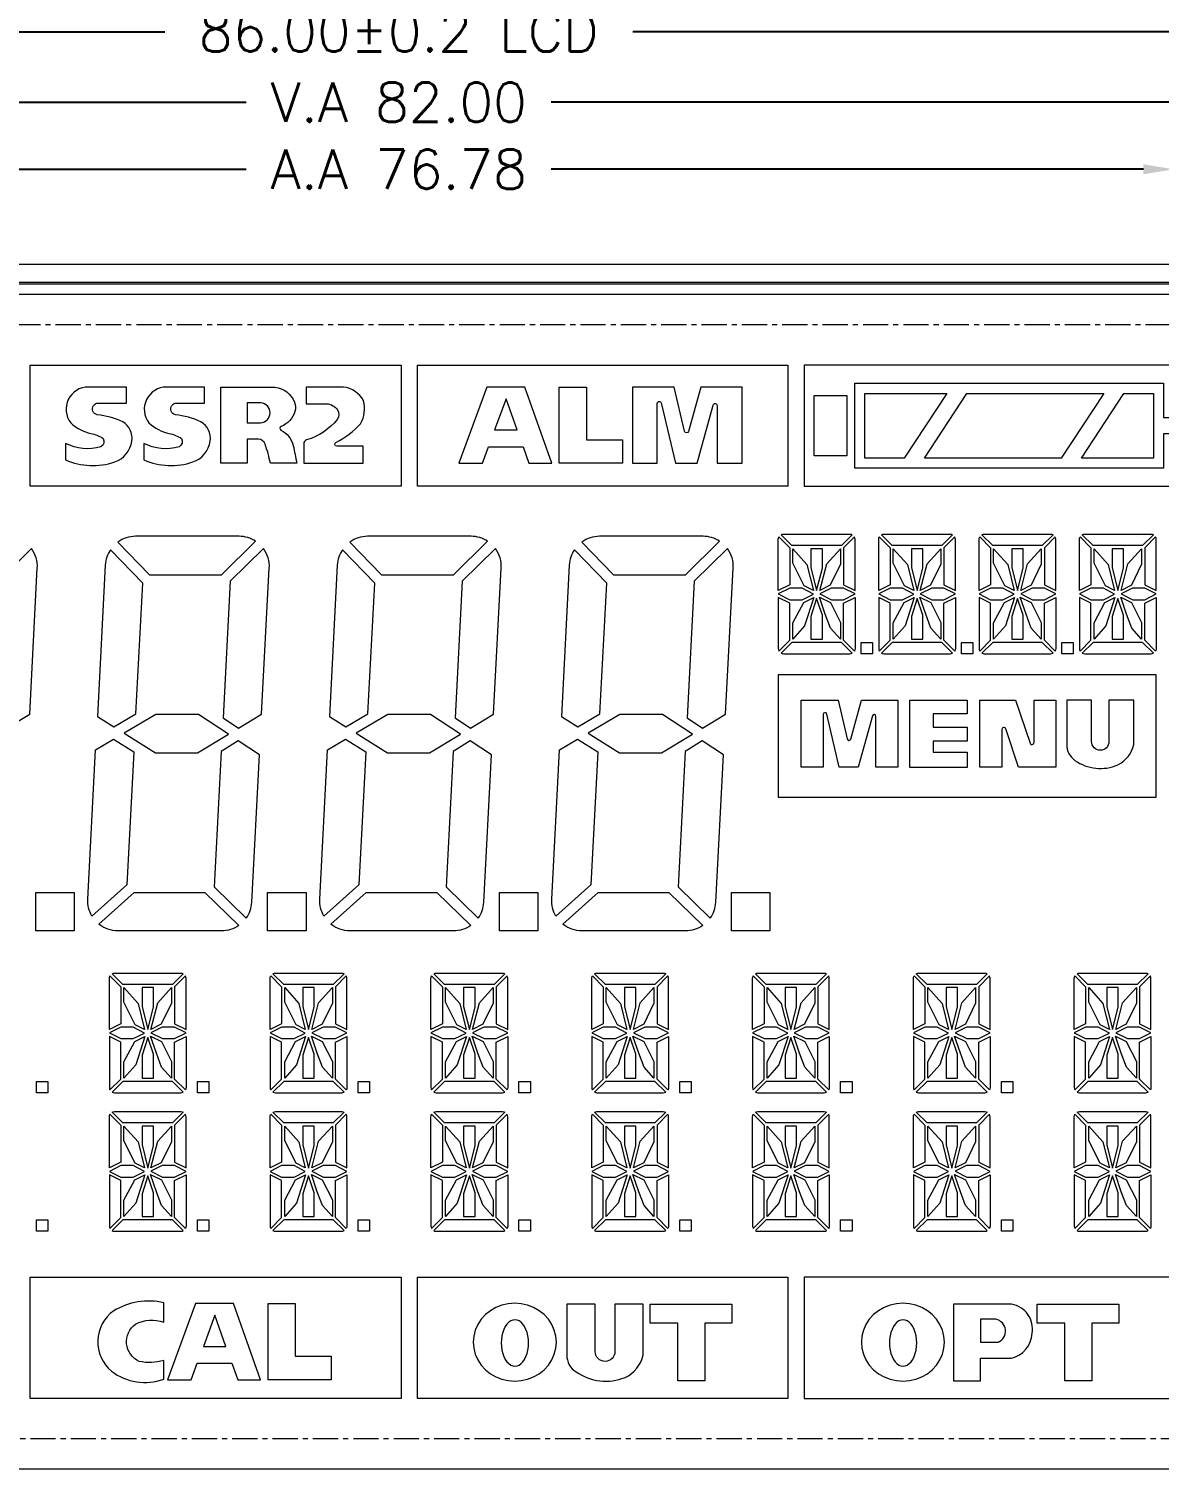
# Model space of a CAD drawing. Extents: x 105 to 1195, y -174 to 82.
# Drawn here: x 169.5 to 225.5, y -26.1 to 45.2 of the extents above; entities that cross this region are included whole.
import ezdxf

# ---------------------------------------------------------------- set-up
doc = ezdxf.new("R2010")
doc.units = 0
doc.header["$MEASUREMENT"] = 0
doc.linetypes.add('AUSGEZOGEN', pattern=[0])
doc.linetypes.add('CENTER', pattern=[2, 1.25, -0.25, 0.25, -0.25])
doc.layers.get('0').update_dxf_attribs({"linetype": 'AUSGEZOGEN'})
doc.layers.add('BL', color=3, linetype='Continuous')
doc.layers.add('DIM', color=4, linetype='Continuous')
doc.styles.add('ROMANS', font='romans')
doc.dimstyles.new('FT', dxfattribs={"dimscale": 1.5, "dimtxt": 1.3, "dimasz": 1, "dimexe": 0.6, "dimexo": 0.6, "dimgap": 0.3, "dimtad": 0, "dimzin": 1, "dimdsep": 46, "dimtxsty": 'ROMANS', "dimcen": 0, "dimadec": 0, "dimazin": 0, "dimtfac": 1, "dimtmove": 0, "dimatfit": 3, "dimfxl": 0, "dimarcsym": 0})

# ---------------------------------------------------------------- blocks, each defined once
blk = doc.blocks.new('*D1')
at = {"layer": 'Defpoints', "color": 0, "transparency": 16777216}
for p in [(231.927, 52.519), (143.727, 33.566), (231.927, 33.566)]:
    blk.add_point(p, dxfattribs=at)
at = {"layer": 'DIM', "color": 0, "lineweight": -2, "transparency": 16777216}
for p, q in [((143.727, 34.466), (143.727, 53.419)), ((231.927, 34.466), (231.927, 53.419)), ((145.227, 52.519), (176.187, 52.519)), ((230.427, 52.519), (199.466, 52.519))]:
    blk.add_line(p, q, dxfattribs=at)
at = {"layer": 'DIM', "color": 0, "transparency": 16777216}
for points in [[(145.227, 52.769), (145.227, 52.269), (143.727, 52.519)], [(230.427, 52.769), (230.427, 52.269), (231.927, 52.519)]]:
    blk.add_solid(points, dxfattribs=at)
at = {"layer": 'DIM', "color": 0, "lineweight": 5, "transparency": 16777216, "insert": (187.827, 52.519), "char_height": 1.95, "attachment_point": 5, "style": 'ROMANS'}
blk.add_mtext('88.20%%P0.30 BL', dxfattribs=at)
blk = doc.blocks.new('*D2')
at = {"layer": 'Defpoints', "color": 0, "transparency": 16777216}
for p in [(230.927, 48.795), (144.727, 31.538), (230.927, 31.538)]:
    blk.add_point(p, dxfattribs=at)
at = {"layer": 'DIM', "color": 0, "lineweight": -2, "transparency": 16777216}
for p, q in [((144.727, 32.438), (144.727, 49.695)), ((230.927, 32.438), (230.927, 49.695)), ((146.227, 48.795), (179.019, 48.795)), ((229.427, 48.795), (196.634, 48.795))]:
    blk.add_line(p, q, dxfattribs=at)
at = {"layer": 'DIM', "color": 0, "transparency": 16777216}
for points in [[(146.227, 49.045), (146.227, 48.545), (144.727, 48.795)], [(229.427, 49.045), (229.427, 48.545), (230.927, 48.795)]]:
    blk.add_solid(points, dxfattribs=at)
at = {"layer": 'DIM', "color": 0, "lineweight": 5, "transparency": 16777216, "insert": (187.827, 48.795), "char_height": 1.95, "attachment_point": 5, "style": 'ROMANS'}
blk.add_mtext('86.20%%P0.10', dxfattribs=at)
blk = doc.blocks.new('*D3')
at = {"layer": 'Defpoints', "color": 0, "transparency": 16777216}
for p in [(230.827, 45.064), (144.827, 32.566), (230.827, 32.566)]:
    blk.add_point(p, dxfattribs=at)
at = {"layer": 'DIM', "color": 0, "lineweight": -2, "transparency": 16777216}
for p, q in [((144.827, 33.466), (144.827, 45.964)), ((230.827, 33.466), (230.827, 45.964)), ((146.327, 45.064), (176.234, 45.064)), ((229.327, 45.064), (199.419, 45.064))]:
    blk.add_line(p, q, dxfattribs=at)
at = {"layer": 'DIM', "color": 0, "transparency": 16777216}
for points in [[(146.327, 45.314), (146.327, 44.814), (144.827, 45.064)], [(229.327, 45.314), (229.327, 44.814), (230.827, 45.064)]]:
    blk.add_solid(points, dxfattribs=at)
at = {"layer": 'DIM', "color": 0, "lineweight": 5, "transparency": 16777216, "insert": (187.827, 45.064), "char_height": 1.95, "attachment_point": 5, "style": 'ROMANS'}
blk.add_mtext('86.00%%P0.2 LCD', dxfattribs=at)
blk = doc.blocks.new('*D4')
at = {"layer": 'Defpoints', "color": 0, "transparency": 16777216}
for p in [(228.827, 41.581), (146.827, 30.566), (228.827, 30.566)]:
    blk.add_point(p, dxfattribs=at)
at = {"layer": 'DIM', "color": 0, "lineweight": -2, "transparency": 16777216}
for p, q in [((146.827, 31.466), (146.827, 42.481)), ((228.827, 31.466), (228.827, 42.481)), ((148.327, 41.581), (180.273, 41.581)), ((227.327, 41.581), (195.38, 41.581))]:
    blk.add_line(p, q, dxfattribs=at)
at = {"layer": 'DIM', "color": 0, "transparency": 16777216}
for points in [[(148.327, 41.831), (148.327, 41.331), (146.827, 41.581)], [(227.327, 41.831), (227.327, 41.331), (228.827, 41.581)]]:
    blk.add_solid(points, dxfattribs=at)
at = {"layer": 'DIM', "color": 0, "lineweight": 5, "transparency": 16777216, "insert": (187.827, 41.581), "char_height": 1.95, "attachment_point": 5, "style": 'ROMANS'}
blk.add_mtext('V.A 82.00', dxfattribs=at)
blk = doc.blocks.new('*D5')
at = {"layer": 'Defpoints', "color": 0, "transparency": 16777216}
for p in [(226.217, 38.259), (226.217, 28.556), (149.437, 2.106)]:
    blk.add_point(p, dxfattribs=at)
at = {"layer": 'DIM', "color": 0, "lineweight": -2, "transparency": 16777216}
for p, q in [((149.437, 3.006), (149.437, 39.159)), ((226.217, 29.456), (226.217, 39.159)), ((150.937, 38.259), (180.273, 38.259)), ((224.717, 38.259), (195.38, 38.259))]:
    blk.add_line(p, q, dxfattribs=at)
at = {"layer": 'DIM', "color": 0, "transparency": 16777216}
for points in [[(150.937, 38.509), (150.937, 38.009), (149.437, 38.259)], [(224.717, 38.509), (224.717, 38.009), (226.217, 38.259)]]:
    blk.add_solid(points, dxfattribs=at)
at = {"layer": 'DIM', "color": 0, "lineweight": 5, "transparency": 16777216, "insert": (187.827, 38.259), "char_height": 1.95, "attachment_point": 5, "style": 'ROMANS'}
blk.add_mtext('A.A 76.78', dxfattribs=at)
blk = doc.blocks.new('0')
at = {"lineweight": 5}
blk.add_line((86, 65.2), (0, 65.2), dxfattribs=at)
at = {"linetype": 'CENTER', "lineweight": 5}
blk.add_lwpolyline([(84, 63.2), (84, 8), (2, 8), (2, 63.2)], close=True, dxfattribs=at)
at = {"lineweight": 5}
for points in [[(43.124, 55.19), (24.735, 55.19), (24.735, 61.19), (43.124, 61.19)], [(43.924, 61.19), (62.283, 61.19), (62.283, 55.19), (43.924, 55.19)], [(63.083, 61.19), (63.083, 55.19), (81.39, 55.19), (81.39, 57.79), (80.89, 57.79), (80.89, 56.09), (65.596, 56.09), (65.596, 60.29), (80.89, 60.29), (80.89, 58.59), (81.39, 58.59), (81.39, 61.19)], [(45.976, 56.328), (47.144, 56.328), (47.446, 57.151), (49.16, 57.151), (49.452, 56.328), (50.586, 56.328), (49.246, 60.106), (47.362, 60.106)], [(50.952, 60.106), (52.297, 60.106), (52.297, 57.494), (54.079, 57.494), (54.079, 56.328), (50.952, 56.328)], [(47.75, 57.979), (48.867, 57.979), (48.318, 59.527)], [(65.196, 59.69), (65.196, 56.69), (63.583, 56.69), (63.583, 59.69)], [(70.151, 59.79), (68.043, 56.59), (66.096, 56.59), (66.096, 59.79)], [(77.931, 59.79), (75.823, 56.59), (69.043, 56.59), (71.151, 59.79)], [(80.39, 59.79), (80.39, 56.59), (76.822, 56.59), (78.93, 59.79)], [(62.524, 51.374), (62.524, 52.099), (63.225, 51.32), (63.545, 50.023), (63.085, 50.261)], [(63.422, 52.099), (63.422, 51.169), (63.704, 50.021), (63.987, 51.126), (63.987, 52.099)], [(64.203, 51.346), (64.884, 52.099), (64.884, 51.324), (64.377, 50.285), (63.866, 50.032)], [(67.498, 51.374), (67.498, 52.099), (68.199, 51.32), (68.518, 50.023), (68.059, 50.261)], [(68.395, 52.099), (68.395, 51.169), (68.678, 50.021), (68.961, 51.126), (68.961, 52.099)], [(69.176, 51.346), (69.858, 52.099), (69.858, 51.324), (69.351, 50.285), (68.84, 50.032)], [(72.471, 51.374), (72.471, 52.099), (73.172, 51.32), (73.492, 50.023), (73.032, 50.261)], [(73.368, 52.099), (73.368, 51.169), (73.651, 50.021), (73.934, 51.126), (73.934, 52.099)], [(74.15, 51.346), (74.831, 52.099), (74.831, 51.324), (74.324, 50.285), (73.813, 50.032)], [(77.445, 51.374), (77.445, 52.099), (78.146, 51.32), (78.465, 50.023), (78.006, 50.261)], [(78.342, 52.099), (78.342, 51.169), (78.625, 50.021), (78.908, 51.126), (78.908, 52.099)], [(79.123, 51.346), (79.805, 52.099), (79.805, 51.324), (79.298, 50.285), (78.787, 50.032)], [(61.804, 49.855), (62.37, 49.572), (62.986, 49.572), (63.545, 49.849), (62.987, 50.138), (62.37, 50.138)], [(63.865, 49.859), (64.444, 49.572), (65.039, 49.572), (65.604, 49.855), (65.039, 50.138), (64.428, 50.138)], [(66.778, 49.855), (67.344, 49.572), (67.96, 49.572), (68.518, 49.849), (67.96, 50.138), (67.344, 50.138)], [(68.839, 49.859), (69.418, 49.572), (70.012, 49.572), (70.578, 49.855), (70.012, 50.138), (69.402, 50.138)], [(71.751, 49.855), (72.317, 49.572), (72.933, 49.572), (73.492, 49.849), (72.934, 50.138), (72.317, 50.138)], [(73.812, 49.859), (74.391, 49.572), (74.986, 49.572), (75.551, 49.855), (74.986, 50.138), (74.375, 50.138)], [(76.725, 49.855), (77.29, 49.572), (77.907, 49.572), (78.465, 49.849), (77.907, 50.138), (77.29, 50.138)], [(78.786, 49.859), (79.365, 49.572), (79.959, 49.572), (80.525, 49.855), (79.959, 50.138), (79.348, 50.138)], [(63.108, 48.273), (62.524, 47.612), (62.524, 48.431), (63.064, 49.439), (63.559, 49.684)], [(63.704, 49.634), (63.422, 48.747), (63.422, 47.612), (63.987, 47.612), (63.987, 48.797)], [(63.846, 49.696), (64.384, 49.43), (64.884, 48.447), (64.884, 47.612), (64.392, 48.167), (64.132, 48.849)], [(68.082, 48.273), (67.498, 47.612), (67.498, 48.431), (68.037, 49.439), (68.532, 49.684)], [(68.678, 49.634), (68.395, 48.747), (68.395, 47.612), (68.961, 47.612), (68.961, 48.797)], [(68.819, 49.696), (69.357, 49.43), (69.858, 48.447), (69.858, 47.612), (69.365, 48.167), (69.106, 48.849)], [(73.055, 48.273), (72.471, 47.612), (72.471, 48.431), (73.011, 49.439), (73.506, 49.684)], [(73.651, 49.634), (73.368, 48.747), (73.368, 47.612), (73.934, 47.612), (73.934, 48.797)], [(73.793, 49.696), (74.33, 49.43), (74.831, 48.447), (74.831, 47.612), (74.339, 48.167), (74.079, 48.849)], [(78.029, 48.273), (77.445, 47.612), (77.445, 48.431), (77.984, 49.439), (78.479, 49.684)], [(78.625, 49.634), (78.342, 48.747), (78.342, 47.612), (78.908, 47.612), (78.908, 48.797)], [(78.766, 49.696), (79.304, 49.43), (79.805, 48.447), (79.805, 47.612), (79.312, 48.167), (79.053, 48.849)], [(65.904, 46.892), (65.904, 47.457), (66.47, 47.457), (66.47, 46.892)], [(70.877, 46.892), (70.877, 47.457), (71.443, 47.457), (71.443, 46.892)], [(75.851, 46.892), (75.851, 47.457), (76.417, 47.457), (76.417, 46.892)], [(61.804, 45.844), (61.804, 39.787), (80.525, 39.787), (80.525, 45.844)], [(71.16, 44.6), (71.16, 43.914), (69.481, 43.914), (69.481, 43.261), (71.16, 43.261), (71.16, 42.562), (69.481, 42.562), (69.481, 42.013), (71.16, 42.013), (71.16, 41.266), (68.315, 41.266), (68.315, 44.6)], [(34.56, 42.904), (33.077, 43.886), (30.965, 43.886), (29.391, 42.961), (30.95, 41.986), (33.036, 41.986)], [(46.053, 42.904), (44.57, 43.886), (42.458, 43.886), (40.884, 42.961), (42.443, 41.986), (44.529, 41.986)], [(57.546, 42.904), (56.063, 43.886), (53.951, 43.886), (52.377, 42.961), (53.936, 41.986), (56.022, 41.986)], [(25.012, 35.061), (26.912, 35.061), (26.912, 33.161), (25.012, 33.161)], [(36.505, 35.061), (38.405, 35.061), (38.405, 33.161), (36.505, 33.161)], [(47.998, 35.061), (49.898, 35.061), (49.898, 33.161), (47.998, 33.161)], [(59.491, 35.061), (61.391, 35.061), (61.391, 33.161), (59.491, 33.161)], [(29.382, 29.63), (29.382, 30.354), (30.084, 29.576), (30.403, 28.278), (29.943, 28.516)], [(30.28, 30.354), (30.28, 29.424), (30.562, 28.276), (30.845, 29.381), (30.845, 30.354)], [(31.061, 29.601), (31.743, 30.354), (31.743, 29.579), (31.236, 28.54), (30.724, 28.287)], [(37.349, 29.63), (37.349, 30.354), (38.051, 29.576), (38.37, 28.278), (37.91, 28.516)], [(38.247, 30.354), (38.247, 29.424), (38.53, 28.276), (38.812, 29.381), (38.812, 30.354)], [(39.028, 29.601), (39.71, 30.354), (39.71, 29.579), (39.203, 28.54), (38.692, 28.287)], [(45.316, 29.63), (45.316, 30.354), (46.018, 29.576), (46.337, 28.278), (45.877, 28.516)], [(46.214, 30.354), (46.214, 29.424), (46.497, 28.276), (46.779, 29.381), (46.779, 30.354)], [(46.995, 29.601), (47.677, 30.354), (47.677, 29.579), (47.17, 28.54), (46.659, 28.287)], [(53.283, 29.63), (53.283, 30.354), (53.985, 29.576), (54.304, 28.278), (53.844, 28.516)], [(54.181, 30.354), (54.181, 29.424), (54.464, 28.276), (54.746, 29.381), (54.746, 30.354)], [(54.962, 29.601), (55.644, 30.354), (55.644, 29.579), (55.137, 28.54), (54.626, 28.287)], [(61.25, 29.63), (61.25, 30.354), (61.952, 29.576), (62.271, 28.278), (61.811, 28.516)], [(62.148, 30.354), (62.148, 29.424), (62.431, 28.276), (62.713, 29.381), (62.713, 30.354)], [(62.929, 29.601), (63.611, 30.354), (63.611, 29.579), (63.104, 28.54), (62.593, 28.287)], [(69.218, 29.63), (69.218, 30.354), (69.919, 29.576), (70.238, 28.278), (69.778, 28.516)], [(70.115, 30.354), (70.115, 29.424), (70.398, 28.276), (70.68, 29.381), (70.68, 30.354)], [(70.896, 29.601), (71.578, 30.354), (71.578, 29.579), (71.071, 28.54), (70.56, 28.287)], [(77.185, 29.63), (77.185, 30.354), (77.886, 29.576), (78.205, 28.278), (77.745, 28.516)], [(78.082, 30.354), (78.082, 29.424), (78.365, 28.276), (78.647, 29.381), (78.647, 30.354)], [(78.863, 29.601), (79.545, 30.354), (79.545, 29.579), (79.038, 28.54), (78.527, 28.287)], [(28.662, 28.111), (29.228, 27.828), (29.844, 27.828), (30.403, 28.105), (29.845, 28.393), (29.228, 28.393)], [(29.967, 26.528), (29.382, 25.867), (29.382, 26.686), (29.922, 27.694), (30.417, 27.939)], [(30.562, 27.889), (30.28, 27.002), (30.28, 25.867), (30.845, 25.867), (30.845, 27.052)], [(30.704, 27.952), (31.242, 27.686), (31.743, 26.702), (31.743, 25.867), (31.25, 26.423), (30.991, 27.104)], [(30.723, 28.114), (31.303, 27.828), (31.897, 27.828), (32.462, 28.111), (31.897, 28.393), (31.286, 28.393)], [(36.63, 28.111), (37.195, 27.828), (37.811, 27.828), (38.37, 28.105), (37.812, 28.393), (37.195, 28.393)], [(37.934, 26.528), (37.349, 25.867), (37.349, 26.686), (37.889, 27.694), (38.384, 27.939)], [(38.53, 27.889), (38.247, 27.002), (38.247, 25.867), (38.812, 25.867), (38.812, 27.052)], [(38.671, 27.952), (39.209, 27.686), (39.71, 26.702), (39.71, 25.867), (39.217, 26.423), (38.958, 27.104)], [(38.69, 28.114), (39.27, 27.828), (39.864, 27.828), (40.43, 28.111), (39.864, 28.393), (39.253, 28.393)], [(44.597, 28.111), (45.162, 27.828), (45.778, 27.828), (46.337, 28.105), (45.779, 28.393), (45.162, 28.393)], [(45.901, 26.528), (45.316, 25.867), (45.316, 26.686), (45.856, 27.694), (46.351, 27.939)], [(46.497, 27.889), (46.214, 27.002), (46.214, 25.867), (46.779, 25.867), (46.779, 27.052)], [(46.638, 27.952), (47.176, 27.686), (47.677, 26.702), (47.677, 25.867), (47.184, 26.423), (46.925, 27.104)], [(46.657, 28.114), (47.237, 27.828), (47.831, 27.828), (48.397, 28.111), (47.831, 28.393), (47.22, 28.393)], [(52.564, 28.111), (53.129, 27.828), (53.745, 27.828), (54.304, 28.105), (53.746, 28.393), (53.129, 28.393)], [(53.868, 26.528), (53.283, 25.867), (53.283, 26.686), (53.823, 27.694), (54.318, 27.939)], [(54.464, 27.889), (54.181, 27.002), (54.181, 25.867), (54.746, 25.867), (54.746, 27.052)], [(54.605, 27.952), (55.143, 27.686), (55.644, 26.702), (55.644, 25.867), (55.151, 26.423), (54.892, 27.104)], [(54.624, 28.114), (55.204, 27.828), (55.798, 27.828), (56.364, 28.111), (55.798, 28.393), (55.187, 28.393)], [(60.531, 28.111), (61.096, 27.828), (61.712, 27.828), (62.271, 28.105), (61.713, 28.393), (61.096, 28.393)], [(61.835, 26.528), (61.25, 25.867), (61.25, 26.686), (61.79, 27.694), (62.285, 27.939)], [(62.431, 27.889), (62.148, 27.002), (62.148, 25.867), (62.713, 25.867), (62.713, 27.052)], [(62.572, 27.952), (63.11, 27.686), (63.611, 26.702), (63.611, 25.867), (63.118, 26.423), (62.859, 27.104)], [(62.591, 28.114), (63.171, 27.828), (63.765, 27.828), (64.331, 28.111), (63.765, 28.393), (63.154, 28.393)], [(68.498, 28.111), (69.063, 27.828), (69.679, 27.828), (70.238, 28.105), (69.68, 28.393), (69.063, 28.393)], [(69.802, 26.528), (69.218, 25.867), (69.218, 26.686), (69.757, 27.694), (70.252, 27.939)], [(70.398, 27.889), (70.115, 27.002), (70.115, 25.867), (70.68, 25.867), (70.68, 27.052)], [(70.539, 27.952), (71.077, 27.686), (71.578, 26.702), (71.578, 25.867), (71.085, 26.423), (70.826, 27.104)], [(70.558, 28.114), (71.138, 27.828), (71.732, 27.828), (72.298, 28.111), (71.732, 28.393), (71.121, 28.393)], [(76.465, 28.111), (77.03, 27.828), (77.646, 27.828), (78.205, 28.105), (77.647, 28.393), (77.03, 28.393)], [(77.769, 26.528), (77.185, 25.867), (77.185, 26.686), (77.724, 27.694), (78.219, 27.939)], [(78.365, 27.889), (78.082, 27.002), (78.082, 25.867), (78.647, 25.867), (78.647, 27.052)], [(78.506, 27.952), (79.044, 27.686), (79.545, 26.702), (79.545, 25.867), (79.052, 26.423), (78.793, 27.104)], [(78.525, 28.114), (79.105, 27.828), (79.699, 27.828), (80.265, 28.111), (79.699, 28.393), (79.088, 28.393)], [(25.055, 25.147), (25.055, 25.712), (25.621, 25.712), (25.621, 25.147)], [(33.022, 25.147), (33.022, 25.712), (33.588, 25.712), (33.588, 25.147)], [(40.989, 25.147), (40.989, 25.712), (41.555, 25.712), (41.555, 25.147)], [(48.956, 25.147), (48.956, 25.712), (49.522, 25.712), (49.522, 25.147)], [(56.923, 25.147), (56.923, 25.712), (57.489, 25.712), (57.489, 25.147)], [(64.89, 25.147), (64.89, 25.712), (65.456, 25.712), (65.456, 25.147)], [(72.857, 25.147), (72.857, 25.712), (73.423, 25.712), (73.423, 25.147)], [(29.382, 22.773), (29.382, 23.497), (30.084, 22.719), (30.403, 21.421), (29.943, 21.659)], [(30.28, 23.497), (30.28, 22.568), (30.562, 21.419), (30.845, 22.525), (30.845, 23.497)], [(31.061, 22.744), (31.743, 23.497), (31.743, 22.723), (31.236, 21.684), (30.724, 21.43)], [(37.349, 22.773), (37.349, 23.497), (38.051, 22.719), (38.37, 21.421), (37.91, 21.659)], [(38.247, 23.497), (38.247, 22.568), (38.53, 21.419), (38.812, 22.525), (38.812, 23.497)], [(39.028, 22.744), (39.71, 23.497), (39.71, 22.723), (39.203, 21.684), (38.692, 21.43)], [(45.316, 22.773), (45.316, 23.497), (46.018, 22.719), (46.337, 21.421), (45.877, 21.659)], [(46.214, 23.497), (46.214, 22.568), (46.497, 21.419), (46.779, 22.525), (46.779, 23.497)], [(46.995, 22.744), (47.677, 23.497), (47.677, 22.723), (47.17, 21.684), (46.659, 21.43)], [(53.283, 22.773), (53.283, 23.497), (53.985, 22.719), (54.304, 21.421), (53.844, 21.659)], [(54.181, 23.497), (54.181, 22.568), (54.464, 21.419), (54.746, 22.525), (54.746, 23.497)], [(54.962, 22.744), (55.644, 23.497), (55.644, 22.723), (55.137, 21.684), (54.626, 21.43)], [(61.25, 22.773), (61.25, 23.497), (61.952, 22.719), (62.271, 21.421), (61.811, 21.659)], [(62.148, 23.497), (62.148, 22.568), (62.431, 21.419), (62.713, 22.525), (62.713, 23.497)], [(62.929, 22.744), (63.611, 23.497), (63.611, 22.723), (63.104, 21.684), (62.593, 21.43)], [(69.218, 22.773), (69.218, 23.497), (69.919, 22.719), (70.238, 21.421), (69.778, 21.659)], [(70.115, 23.497), (70.115, 22.568), (70.398, 21.419), (70.68, 22.525), (70.68, 23.497)], [(70.896, 22.744), (71.578, 23.497), (71.578, 22.723), (71.071, 21.684), (70.56, 21.43)], [(77.185, 22.773), (77.185, 23.497), (77.886, 22.719), (78.205, 21.421), (77.745, 21.659)], [(78.082, 23.497), (78.082, 22.568), (78.365, 21.419), (78.647, 22.525), (78.647, 23.497)], [(78.863, 22.744), (79.545, 23.497), (79.545, 22.723), (79.038, 21.684), (78.527, 21.43)], [(28.662, 21.254), (29.228, 20.971), (29.844, 20.971), (30.403, 21.248), (29.845, 21.537), (29.228, 21.537)], [(30.723, 21.257), (31.303, 20.971), (31.897, 20.971), (32.462, 21.254), (31.897, 21.537), (31.286, 21.537)], [(36.63, 21.254), (37.195, 20.971), (37.811, 20.971), (38.37, 21.248), (37.812, 21.537), (37.195, 21.537)], [(38.69, 21.257), (39.27, 20.971), (39.864, 20.971), (40.43, 21.254), (39.864, 21.537), (39.253, 21.537)], [(44.597, 21.254), (45.162, 20.971), (45.778, 20.971), (46.337, 21.248), (45.779, 21.537), (45.162, 21.537)], [(46.657, 21.257), (47.237, 20.971), (47.831, 20.971), (48.397, 21.254), (47.831, 21.537), (47.22, 21.537)], [(52.564, 21.254), (53.129, 20.971), (53.745, 20.971), (54.304, 21.248), (53.746, 21.537), (53.129, 21.537)], [(54.624, 21.257), (55.204, 20.971), (55.798, 20.971), (56.364, 21.254), (55.798, 21.537), (55.187, 21.537)], [(60.531, 21.254), (61.096, 20.971), (61.712, 20.971), (62.271, 21.248), (61.713, 21.537), (61.096, 21.537)], [(62.591, 21.257), (63.171, 20.971), (63.765, 20.971), (64.331, 21.254), (63.765, 21.537), (63.154, 21.537)], [(68.498, 21.254), (69.063, 20.971), (69.679, 20.971), (70.238, 21.248), (69.68, 21.537), (69.063, 21.537)], [(70.558, 21.257), (71.138, 20.971), (71.732, 20.971), (72.298, 21.254), (71.732, 21.537), (71.121, 21.537)], [(76.465, 21.254), (77.03, 20.971), (77.646, 20.971), (78.205, 21.248), (77.647, 21.537), (77.03, 21.537)], [(78.525, 21.257), (79.105, 20.971), (79.699, 20.971), (80.265, 21.254), (79.699, 21.537), (79.088, 21.537)], [(29.967, 19.672), (29.382, 19.01), (29.382, 19.83), (29.922, 20.837), (30.417, 21.083)], [(30.562, 21.032), (30.28, 20.145), (30.28, 19.01), (30.845, 19.01), (30.845, 20.195)], [(30.704, 21.095), (31.242, 20.829), (31.743, 19.846), (31.743, 19.01), (31.25, 19.566), (30.991, 20.247)], [(37.934, 19.672), (37.349, 19.01), (37.349, 19.83), (37.889, 20.837), (38.384, 21.083)], [(38.53, 21.032), (38.247, 20.145), (38.247, 19.01), (38.812, 19.01), (38.812, 20.195)], [(38.671, 21.095), (39.209, 20.829), (39.71, 19.846), (39.71, 19.01), (39.217, 19.566), (38.958, 20.247)], [(45.901, 19.672), (45.316, 19.01), (45.316, 19.83), (45.856, 20.837), (46.351, 21.083)], [(46.497, 21.032), (46.214, 20.145), (46.214, 19.01), (46.779, 19.01), (46.779, 20.195)], [(46.638, 21.095), (47.176, 20.829), (47.677, 19.846), (47.677, 19.01), (47.184, 19.566), (46.925, 20.247)], [(53.868, 19.672), (53.283, 19.01), (53.283, 19.83), (53.823, 20.837), (54.318, 21.083)], [(54.464, 21.032), (54.181, 20.145), (54.181, 19.01), (54.746, 19.01), (54.746, 20.195)], [(54.605, 21.095), (55.143, 20.829), (55.644, 19.846), (55.644, 19.01), (55.151, 19.566), (54.892, 20.247)], [(61.835, 19.672), (61.25, 19.01), (61.25, 19.83), (61.79, 20.837), (62.285, 21.083)], [(62.431, 21.032), (62.148, 20.145), (62.148, 19.01), (62.713, 19.01), (62.713, 20.195)], [(62.572, 21.095), (63.11, 20.829), (63.611, 19.846), (63.611, 19.01), (63.118, 19.566), (62.859, 20.247)], [(69.802, 19.672), (69.218, 19.01), (69.218, 19.83), (69.757, 20.837), (70.252, 21.083)], [(70.398, 21.032), (70.115, 20.145), (70.115, 19.01), (70.68, 19.01), (70.68, 20.195)], [(70.539, 21.095), (71.077, 20.829), (71.578, 19.846), (71.578, 19.01), (71.085, 19.566), (70.826, 20.247)], [(77.769, 19.672), (77.185, 19.01), (77.185, 19.83), (77.724, 20.837), (78.219, 21.083)], [(78.365, 21.032), (78.082, 20.145), (78.082, 19.01), (78.647, 19.01), (78.647, 20.195)], [(78.506, 21.095), (79.044, 20.829), (79.545, 19.846), (79.545, 19.01), (79.052, 19.566), (78.793, 20.247)], [(25.055, 18.29), (25.055, 18.856), (25.621, 18.856), (25.621, 18.29)], [(33.022, 18.29), (33.022, 18.856), (33.588, 18.856), (33.588, 18.29)], [(40.989, 18.29), (40.989, 18.856), (41.555, 18.856), (41.555, 18.29)], [(48.956, 18.29), (48.956, 18.856), (49.522, 18.856), (49.522, 18.29)], [(56.923, 18.29), (56.923, 18.856), (57.489, 18.856), (57.489, 18.29)], [(64.89, 18.29), (64.89, 18.856), (65.456, 18.856), (65.456, 18.29)], [(72.857, 18.29), (72.857, 18.856), (73.423, 18.856), (73.423, 18.29)], [(43.124, 16.01), (43.124, 10.01), (24.735, 10.01), (24.735, 16.01)], [(62.283, 16.01), (62.283, 10.01), (43.924, 10.01), (43.924, 16.01)], [(63.083, 16.01), (63.083, 10.01), (81.39, 10.01), (81.39, 16.01)], [(32.933, 14.711), (31.547, 10.933), (32.715, 10.933), (33.017, 11.756), (34.731, 11.756), (35.024, 10.933), (36.157, 10.933), (34.817, 14.711)], [(37.868, 14.711), (37.868, 12.099), (39.65, 12.099), (39.65, 10.933), (36.523, 10.933), (36.523, 14.711)], [(46.688, 12.792), (46.713, 12.49), (46.788, 12.196), (46.912, 11.917), (47.081, 11.659), (47.291, 11.429), (47.537, 11.232), (47.812, 11.074), (48.111, 10.958), (48.425, 10.888), (48.747, 10.864), (49.069, 10.888), (49.384, 10.958), (49.682, 11.074), (49.958, 11.232), (50.203, 11.429), (50.413, 11.659), (50.582, 11.917), (50.706, 12.196), (50.781, 12.49), (50.807, 12.792), (50.781, 13.094), (50.706, 13.388), (50.582, 13.667), (50.413, 13.925), (50.203, 14.155), (49.958, 14.352), (49.682, 14.51), (49.384, 14.626), (49.069, 14.696), (48.747, 14.72), (48.425, 14.696), (48.111, 14.626), (47.812, 14.51), (47.537, 14.352), (47.291, 14.155), (47.081, 13.925), (46.912, 13.667), (46.788, 13.388), (46.713, 13.094)], [(59.496, 14.667), (59.496, 13.729), (58.166, 13.729), (58.166, 10.878), (56.822, 10.878), (56.822, 13.729), (55.457, 13.729), (55.457, 14.667)], [(65.919, 12.792), (65.944, 12.49), (66.019, 12.196), (66.143, 11.917), (66.312, 11.659), (66.522, 11.429), (66.767, 11.232), (67.043, 11.074), (67.342, 10.958), (67.656, 10.888), (67.978, 10.864), (68.3, 10.888), (68.614, 10.958), (68.913, 11.074), (69.189, 11.232), (69.434, 11.429), (69.644, 11.659), (69.813, 11.917), (69.937, 12.196), (70.012, 12.49), (70.037, 12.792), (70.012, 13.094), (69.937, 13.388), (69.813, 13.667), (69.644, 13.925), (69.434, 14.155), (69.189, 14.352), (68.913, 14.51), (68.614, 14.626), (68.3, 14.696), (67.978, 14.72), (67.656, 14.696), (67.342, 14.626), (67.043, 14.51), (66.767, 14.352), (66.522, 14.155), (66.312, 13.925), (66.143, 13.667), (66.019, 13.388), (65.944, 13.094)], [(78.671, 14.667), (78.671, 13.729), (77.341, 13.729), (77.341, 10.878), (75.997, 10.878), (75.997, 13.729), (74.633, 13.729), (74.633, 14.667)], [(33.321, 12.584), (34.438, 12.584), (33.889, 14.132)], [(48.754, 13.901), (48.649, 13.887), (48.545, 13.845), (48.447, 13.776), (48.357, 13.682), (48.276, 13.565), (48.207, 13.428), (48.152, 13.275), (48.111, 13.108), (48.086, 12.933), (48.078, 12.753), (48.086, 12.574), (48.111, 12.398), (48.152, 12.232), (48.207, 12.078), (48.276, 11.941), (48.357, 11.824), (48.447, 11.73), (48.545, 11.661), (48.649, 11.619), (48.754, 11.605), (48.86, 11.619), (48.964, 11.661), (49.062, 11.73), (49.152, 11.824), (49.233, 11.941), (49.302, 12.078), (49.357, 12.232), (49.398, 12.398), (49.423, 12.574), (49.431, 12.753), (49.423, 12.933), (49.398, 13.108), (49.357, 13.275), (49.302, 13.428), (49.233, 13.565), (49.152, 13.682), (49.062, 13.776), (48.964, 13.845), (48.86, 13.887)], [(67.985, 13.901), (67.88, 13.887), (67.776, 13.845), (67.678, 13.776), (67.588, 13.682), (67.507, 13.565), (67.438, 13.428), (67.383, 13.275), (67.342, 13.108), (67.317, 12.933), (67.309, 12.753), (67.317, 12.574), (67.342, 12.398), (67.383, 12.232), (67.438, 12.078), (67.507, 11.941), (67.588, 11.824), (67.678, 11.73), (67.776, 11.661), (67.88, 11.619), (67.985, 11.605), (68.091, 11.619), (68.194, 11.661), (68.293, 11.73), (68.383, 11.824), (68.464, 11.941), (68.533, 12.078), (68.588, 12.232), (68.629, 12.398), (68.654, 12.574), (68.662, 12.753), (68.654, 12.933), (68.629, 13.108), (68.588, 13.275), (68.533, 13.428), (68.464, 13.565), (68.383, 13.682), (68.293, 13.776), (68.194, 13.845), (68.091, 13.887)]]:
    blk.add_lwpolyline(points, close=True, dxfattribs=at)
for points in [[(26.748, 58.332, 0.136877), (27.753, 57.811, -0.100033), (28.362, 57.554, -0.400504), (28.247, 57.146, -0.194232), (26.493, 57.317), (26.493, 56.499, 0.186866), (28.928, 56.396, 0.283459), (29.779, 57.429, 0.305364), (29.324, 58.381, 0.090968), (28.056, 58.727, -0.517209), (27.881, 59.191, -0.201863), (28.047, 59.301), (29.508, 59.301), (29.508, 60.106), (27.615, 60.106, 0.621852)], [(31.757, 59.191, -0.201863), (31.923, 59.301), (33.384, 59.301), (33.384, 60.106), (31.491, 60.106, 0.621852), (30.624, 58.332, 0.136877), (31.629, 57.811, -0.100033), (32.238, 57.554, -0.400504), (32.123, 57.146, -0.194232), (30.369, 57.317), (30.369, 56.499, 0.186866), (32.804, 56.396, 0.283459), (33.655, 57.429, 0.305364), (33.2, 58.381, 0.090968), (31.932, 58.727, -0.517209)], [(34.192, 60.106), (36.863, 60.106, -0.270844), (37.833, 59.352, -0.166118), (37.857, 58.9, -0.237164), (37.171, 58.154, 0.64533), (37.161, 57.972, -0.212796), (37.772, 57.203, -0.009564), (37.95, 56.328), (36.641, 56.328, 0.026669), (36.381, 57.279, 0.263711), (36.058, 57.529), (35.483, 57.529), (35.483, 56.328), (34.192, 56.328)], [(39.955, 58.497, -0.151297), (38.433, 57.488, 0.332922), (38.29, 57.296), (38.29, 56.328), (41.238, 56.328), (41.238, 57.177), (39.932, 57.177, -0.790676), (39.887, 57.366, 0.090624), (41.109, 58.288, 0.192393), (41.259, 59.434, 0.228472), (40.262, 60.106), (38.411, 60.106), (38.411, 59.28), (39.452, 59.28, -0.198159), (39.966, 58.981, -0.290646)], [(54.573, 56.328), (55.807, 56.328), (55.807, 59.296, -0.890262), (56.004, 59.319), (56.711, 56.328), (57.78, 56.328), (58.577, 59.216, -0.873715), (58.773, 59.19), (58.773, 56.328), (60.007, 56.328), (60.007, 60.106), (57.958, 60.106), (57.353, 57.911, -0.776285), (57.159, 57.915), (56.641, 60.106), (54.573, 60.106)], [(35.483, 58.334), (36.158, 58.334, 0.936993), (36.159, 59.328), (35.483, 59.328)], [(62.479, 52.253), (61.943, 52.79, -0.120758), (62.062, 52.819), (65.347, 52.819, -0.120758), (65.466, 52.79), (64.93, 52.253)], [(67.453, 52.253), (66.916, 52.79, -0.120758), (67.035, 52.819), (70.321, 52.819, -0.120758), (70.44, 52.79), (69.903, 52.253)], [(72.426, 52.253), (71.89, 52.79, -0.120758), (72.008, 52.819), (75.294, 52.819, -0.120758), (75.413, 52.79), (74.877, 52.253)], [(77.4, 52.253), (76.863, 52.79, -0.120758), (76.982, 52.819), (80.268, 52.819, -0.120758), (80.387, 52.79), (79.85, 52.253)], [(24.801, 52.105), (23.158, 50.49), (22.803, 43.715), (23.569, 43.207), (24.715, 43.898), (25.094, 51.133, 0.174458)], [(29.085, 52.429), (30.649, 50.811), (34.222, 50.811), (35.907, 52.469, 0.145208), (35.089, 52.711), (29.961, 52.711, 0.157295)], [(36.294, 52.105), (34.651, 50.49), (34.296, 43.715), (35.062, 43.207), (36.208, 43.898), (36.587, 51.133, 0.174458)], [(40.578, 52.429), (42.142, 50.811), (45.715, 50.811), (47.4, 52.469, 0.145208), (46.582, 52.711), (41.454, 52.711, 0.157295)], [(47.787, 52.105), (46.144, 50.49), (45.789, 43.715), (46.555, 43.207), (47.701, 43.898), (48.08, 51.133, 0.174458)], [(52.071, 52.429), (53.635, 50.811), (57.208, 50.811), (58.893, 52.469, 0.145208), (58.075, 52.711), (52.947, 52.711, 0.157295)], [(59.28, 52.105), (57.637, 50.49), (57.282, 43.715), (58.048, 43.207), (59.194, 43.898), (59.573, 51.133, 0.174458)], [(61.804, 52.562, -0.120758), (61.834, 52.681), (62.37, 52.144), (62.37, 50.311), (61.804, 50.028)], [(65.575, 52.681), (65.039, 52.144), (65.039, 50.311), (65.604, 50.028), (65.604, 52.562, 0.120758)], [(66.778, 52.562, -0.120758), (66.807, 52.681), (67.344, 52.144), (67.344, 50.311), (66.778, 50.028)], [(70.549, 52.681), (70.012, 52.144), (70.012, 50.311), (70.578, 50.028), (70.578, 52.562, 0.120758)], [(71.751, 52.562, -0.120758), (71.78, 52.681), (72.317, 52.144), (72.317, 50.311), (71.751, 50.028)], [(75.522, 52.681), (74.986, 52.144), (74.986, 50.311), (75.551, 50.028), (75.551, 52.562, 0.120758)], [(76.725, 52.562, -0.120758), (76.754, 52.681), (77.29, 52.144), (77.29, 50.311), (76.725, 50.028)], [(80.496, 52.681), (79.959, 52.144), (79.959, 50.311), (80.525, 50.028), (80.525, 52.562, 0.120758)], [(28.463, 51.29), (28.07, 43.786), (28.884, 43.278), (29.98, 43.922), (30.319, 50.391), (28.716, 52.047, 0.135566)], [(39.956, 51.29), (39.563, 43.786), (40.377, 43.278), (41.473, 43.922), (41.812, 50.391), (40.209, 52.047, 0.135566)], [(51.449, 51.29), (51.056, 43.786), (51.87, 43.278), (52.966, 43.922), (53.305, 50.391), (51.702, 52.047, 0.135566)], [(61.834, 47.03), (62.37, 47.566), (62.37, 49.4), (61.804, 49.683), (61.804, 47.149, 0.120758)], [(65.604, 47.149, -0.120758), (65.575, 47.03), (65.039, 47.566), (65.039, 49.4), (65.604, 49.683)], [(66.807, 47.03), (67.344, 47.566), (67.344, 49.4), (66.778, 49.683), (66.778, 47.149, 0.120758)], [(70.578, 47.149, -0.120758), (70.549, 47.03), (70.012, 47.566), (70.012, 49.4), (70.578, 49.683)], [(71.78, 47.03), (72.317, 47.566), (72.317, 49.4), (71.751, 49.683), (71.751, 47.149, 0.120758)], [(75.551, 47.149, -0.120758), (75.522, 47.03), (74.986, 47.566), (74.986, 49.4), (75.551, 49.683)], [(76.754, 47.03), (77.29, 47.566), (77.29, 49.4), (76.725, 49.683), (76.725, 47.149, 0.120758)], [(80.525, 47.149, -0.120758), (80.496, 47.03), (79.959, 47.566), (79.959, 49.4), (80.525, 49.683)], [(64.93, 47.457), (62.479, 47.457), (61.943, 46.921, 0.120758), (62.062, 46.892), (65.347, 46.892, 0.120758), (65.466, 46.921)], [(69.903, 47.457), (67.453, 47.457), (66.916, 46.921, 0.120758), (67.035, 46.892), (70.321, 46.892, 0.120758), (70.44, 46.921)], [(74.877, 47.457), (72.426, 47.457), (71.89, 46.921, 0.120758), (72.008, 46.892), (75.294, 46.892, 0.120758), (75.413, 46.921)], [(79.85, 47.457), (77.4, 47.457), (76.863, 46.921, 0.120758), (76.982, 46.892), (80.268, 46.892, 0.120758), (80.387, 46.921)], [(64.029, 41.276), (62.943, 41.276), (62.943, 44.6), (64.763, 44.6), (65.218, 42.672, 0.776285), (65.389, 42.669), (65.922, 44.6), (67.724, 44.6), (67.724, 41.276), (66.638, 41.276), (66.638, 43.793, 0.873715), (66.466, 43.817), (65.765, 41.276), (64.824, 41.276), (64.203, 43.908, 0.890262), (64.029, 43.887)], [(73.56, 44.6), (74.278, 42.458, 0.850037), (74.472, 42.49), (74.472, 44.6), (75.558, 44.6), (75.558, 41.276), (73.707, 41.276), (73.071, 43.173, 0.850037), (72.876, 43.142), (72.876, 41.276), (71.79, 41.276), (71.79, 44.6)], [(78.187, 42.545, -1), (77.327, 42.545), (77.327, 44.6), (76.097, 44.6), (76.097, 42.398, 0.249813), (76.499, 41.611, 0.258296), (78.628, 41.385, 0.220287), (79.417, 42.398), (79.417, 44.6), (78.187, 44.6)], [(27.984, 42.134), (28.875, 42.658), (29.881, 42.03), (29.536, 35.451), (27.802, 33.9, -0.147229), (27.596, 34.74)], [(34.209, 42.049), (33.858, 35.354), (35.448, 33.797, 0.141357), (35.72, 34.583), (36.103, 41.883), (35.043, 42.585)], [(39.477, 42.134), (40.368, 42.658), (41.374, 42.03), (41.029, 35.451), (39.295, 33.9, -0.147229), (39.089, 34.74)], [(45.702, 42.049), (45.351, 35.354), (46.941, 33.797, 0.141357), (47.213, 34.583), (47.596, 41.883), (46.536, 42.585)], [(50.97, 42.134), (51.861, 42.658), (52.867, 42.03), (52.522, 35.451), (50.788, 33.9, -0.147229), (50.582, 34.74)], [(57.195, 42.049), (56.844, 35.354), (58.434, 33.797, 0.141357), (58.706, 34.583), (59.089, 41.883), (58.029, 42.585)], [(28.147, 33.498), (29.895, 35.061), (33.4, 35.061), (35.071, 33.425, -0.151515), (34.222, 33.161), (29.094, 33.161, -0.172473)], [(39.64, 33.498), (41.388, 35.061), (44.893, 35.061), (46.564, 33.425, -0.151515), (45.715, 33.161), (40.587, 33.161, -0.172473)], [(51.133, 33.498), (52.881, 35.061), (56.386, 35.061), (58.057, 33.425, -0.151515), (57.208, 33.161), (52.08, 33.161, -0.172473)], [(28.662, 30.817, -0.120758), (28.692, 30.936), (29.228, 30.4), (29.228, 28.566), (28.662, 28.283)], [(29.337, 30.509), (28.801, 31.045, -0.120758), (28.92, 31.074), (32.205, 31.074, -0.120758), (32.324, 31.045), (31.788, 30.509)], [(32.433, 30.936), (31.897, 30.4), (31.897, 28.566), (32.462, 28.283), (32.462, 30.817, 0.120758)], [(36.63, 30.817, -0.120758), (36.659, 30.936), (37.195, 30.4), (37.195, 28.566), (36.63, 28.283)], [(37.304, 30.509), (36.768, 31.045, -0.120758), (36.887, 31.074), (40.172, 31.074, -0.120758), (40.291, 31.045), (39.755, 30.509)], [(40.4, 30.936), (39.864, 30.4), (39.864, 28.566), (40.43, 28.283), (40.43, 30.817, 0.120758)], [(44.597, 30.817, -0.120758), (44.626, 30.936), (45.162, 30.4), (45.162, 28.566), (44.597, 28.283)], [(45.271, 30.509), (44.735, 31.045, -0.120758), (44.854, 31.074), (48.139, 31.074, -0.120758), (48.258, 31.045), (47.722, 30.509)], [(48.367, 30.936), (47.831, 30.4), (47.831, 28.566), (48.397, 28.283), (48.397, 30.817, 0.120758)], [(52.564, 30.817, -0.120758), (52.593, 30.936), (53.129, 30.4), (53.129, 28.566), (52.564, 28.283)], [(53.238, 30.509), (52.702, 31.045, -0.120758), (52.821, 31.074), (56.106, 31.074, -0.120758), (56.225, 31.045), (55.689, 30.509)], [(56.334, 30.936), (55.798, 30.4), (55.798, 28.566), (56.364, 28.283), (56.364, 30.817, 0.120758)], [(60.531, 30.817, -0.120758), (60.56, 30.936), (61.096, 30.4), (61.096, 28.566), (60.531, 28.283)], [(61.205, 30.509), (60.669, 31.045, -0.120758), (60.788, 31.074), (64.073, 31.074, -0.120758), (64.192, 31.045), (63.656, 30.509)], [(64.301, 30.936), (63.765, 30.4), (63.765, 28.566), (64.331, 28.283), (64.331, 30.817, 0.120758)], [(68.498, 30.817, -0.120758), (68.527, 30.936), (69.063, 30.4), (69.063, 28.566), (68.498, 28.283)], [(69.172, 30.509), (68.636, 31.045, -0.120758), (68.755, 31.074), (72.04, 31.074, -0.120758), (72.159, 31.045), (71.623, 30.509)], [(72.268, 30.936), (71.732, 30.4), (71.732, 28.566), (72.298, 28.283), (72.298, 30.817, 0.120758)], [(76.465, 30.817, -0.120758), (76.494, 30.936), (77.03, 30.4), (77.03, 28.566), (76.465, 28.283)], [(77.139, 30.509), (76.603, 31.045, -0.120758), (76.722, 31.074), (80.007, 31.074, -0.120758), (80.126, 31.045), (79.59, 30.509)], [(80.235, 30.936), (79.699, 30.4), (79.699, 28.566), (80.265, 28.283), (80.265, 30.817, 0.120758)], [(28.692, 25.285), (29.228, 25.822), (29.228, 27.655), (28.662, 27.938), (28.662, 25.404, 0.120758)], [(32.462, 25.404, -0.120758), (32.433, 25.285), (31.897, 25.822), (31.897, 27.655), (32.462, 27.938)], [(36.659, 25.285), (37.195, 25.822), (37.195, 27.655), (36.63, 27.938), (36.63, 25.404, 0.120758)], [(40.43, 25.404, -0.120758), (40.4, 25.285), (39.864, 25.822), (39.864, 27.655), (40.43, 27.938)], [(44.626, 25.285), (45.162, 25.822), (45.162, 27.655), (44.597, 27.938), (44.597, 25.404, 0.120758)], [(48.397, 25.404, -0.120758), (48.367, 25.285), (47.831, 25.822), (47.831, 27.655), (48.397, 27.938)], [(52.593, 25.285), (53.129, 25.822), (53.129, 27.655), (52.564, 27.938), (52.564, 25.404, 0.120758)], [(56.364, 25.404, -0.120758), (56.334, 25.285), (55.798, 25.822), (55.798, 27.655), (56.364, 27.938)], [(60.56, 25.285), (61.096, 25.822), (61.096, 27.655), (60.531, 27.938), (60.531, 25.404, 0.120758)], [(64.331, 25.404, -0.120758), (64.301, 25.285), (63.765, 25.822), (63.765, 27.655), (64.331, 27.938)], [(68.527, 25.285), (69.063, 25.822), (69.063, 27.655), (68.498, 27.938), (68.498, 25.404, 0.120758)], [(72.298, 25.404, -0.120758), (72.268, 25.285), (71.732, 25.822), (71.732, 27.655), (72.298, 27.938)], [(76.494, 25.285), (77.03, 25.822), (77.03, 27.655), (76.465, 27.938), (76.465, 25.404, 0.120758)], [(80.265, 25.404, -0.120758), (80.235, 25.285), (79.699, 25.822), (79.699, 27.655), (80.265, 27.938)], [(31.788, 25.712), (29.337, 25.712), (28.801, 25.176, 0.120758), (28.92, 25.147), (32.205, 25.147, 0.120758), (32.324, 25.176)], [(39.755, 25.712), (37.304, 25.712), (36.768, 25.176, 0.120758), (36.887, 25.147), (40.172, 25.147, 0.120758), (40.291, 25.176)], [(47.722, 25.712), (45.271, 25.712), (44.735, 25.176, 0.120758), (44.854, 25.147), (48.139, 25.147, 0.120758), (48.258, 25.176)], [(55.689, 25.712), (53.238, 25.712), (52.702, 25.176, 0.120758), (52.821, 25.147), (56.106, 25.147, 0.120758), (56.225, 25.176)], [(63.656, 25.712), (61.205, 25.712), (60.669, 25.176, 0.120758), (60.788, 25.147), (64.073, 25.147, 0.120758), (64.192, 25.176)], [(71.623, 25.712), (69.172, 25.712), (68.636, 25.176, 0.120758), (68.755, 25.147), (72.04, 25.147, 0.120758), (72.159, 25.176)], [(79.59, 25.712), (77.139, 25.712), (76.603, 25.176, 0.120758), (76.722, 25.147), (80.007, 25.147, 0.120758), (80.126, 25.176)], [(28.662, 23.96, -0.120758), (28.692, 24.079), (29.228, 23.543), (29.228, 21.709), (28.662, 21.426)], [(29.337, 23.652), (28.801, 24.188, -0.120758), (28.92, 24.217), (32.205, 24.217, -0.120758), (32.324, 24.188), (31.788, 23.652)], [(32.433, 24.079), (31.897, 23.543), (31.897, 21.709), (32.462, 21.426), (32.462, 23.96, 0.120758)], [(36.63, 23.96, -0.120758), (36.659, 24.079), (37.195, 23.543), (37.195, 21.709), (36.63, 21.426)], [(37.304, 23.652), (36.768, 24.188, -0.120758), (36.887, 24.217), (40.172, 24.217, -0.120758), (40.291, 24.188), (39.755, 23.652)], [(40.4, 24.079), (39.864, 23.543), (39.864, 21.709), (40.43, 21.426), (40.43, 23.96, 0.120758)], [(44.597, 23.96, -0.120758), (44.626, 24.079), (45.162, 23.543), (45.162, 21.709), (44.597, 21.426)], [(45.271, 23.652), (44.735, 24.188, -0.120758), (44.854, 24.217), (48.139, 24.217, -0.120758), (48.258, 24.188), (47.722, 23.652)], [(48.367, 24.079), (47.831, 23.543), (47.831, 21.709), (48.397, 21.426), (48.397, 23.96, 0.120758)], [(52.564, 23.96, -0.120758), (52.593, 24.079), (53.129, 23.543), (53.129, 21.709), (52.564, 21.426)], [(53.238, 23.652), (52.702, 24.188, -0.120758), (52.821, 24.217), (56.106, 24.217, -0.120758), (56.225, 24.188), (55.689, 23.652)], [(56.334, 24.079), (55.798, 23.543), (55.798, 21.709), (56.364, 21.426), (56.364, 23.96, 0.120758)], [(60.531, 23.96, -0.120758), (60.56, 24.079), (61.096, 23.543), (61.096, 21.709), (60.531, 21.426)], [(61.205, 23.652), (60.669, 24.188, -0.120758), (60.788, 24.217), (64.073, 24.217, -0.120758), (64.192, 24.188), (63.656, 23.652)], [(64.301, 24.079), (63.765, 23.543), (63.765, 21.709), (64.331, 21.426), (64.331, 23.96, 0.120758)], [(68.498, 23.96, -0.120758), (68.527, 24.079), (69.063, 23.543), (69.063, 21.709), (68.498, 21.426)], [(69.172, 23.652), (68.636, 24.188, -0.120758), (68.755, 24.217), (72.04, 24.217, -0.120758), (72.159, 24.188), (71.623, 23.652)], [(72.268, 24.079), (71.732, 23.543), (71.732, 21.709), (72.298, 21.426), (72.298, 23.96, 0.120758)], [(76.465, 23.96, -0.120758), (76.494, 24.079), (77.03, 23.543), (77.03, 21.709), (76.465, 21.426)], [(77.139, 23.652), (76.603, 24.188, -0.120758), (76.722, 24.217), (80.007, 24.217, -0.120758), (80.126, 24.188), (79.59, 23.652)], [(80.235, 24.079), (79.699, 23.543), (79.699, 21.709), (80.265, 21.426), (80.265, 23.96, 0.120758)], [(28.692, 18.428), (29.228, 18.965), (29.228, 20.798), (28.662, 21.081), (28.662, 18.547, 0.120758)], [(32.462, 18.547, -0.120758), (32.433, 18.428), (31.897, 18.965), (31.897, 20.798), (32.462, 21.081)], [(36.659, 18.428), (37.195, 18.965), (37.195, 20.798), (36.63, 21.081), (36.63, 18.547, 0.120758)], [(40.43, 18.547, -0.120758), (40.4, 18.428), (39.864, 18.965), (39.864, 20.798), (40.43, 21.081)], [(44.626, 18.428), (45.162, 18.965), (45.162, 20.798), (44.597, 21.081), (44.597, 18.547, 0.120758)], [(48.397, 18.547, -0.120758), (48.367, 18.428), (47.831, 18.965), (47.831, 20.798), (48.397, 21.081)], [(52.593, 18.428), (53.129, 18.965), (53.129, 20.798), (52.564, 21.081), (52.564, 18.547, 0.120758)], [(56.364, 18.547, -0.120758), (56.334, 18.428), (55.798, 18.965), (55.798, 20.798), (56.364, 21.081)], [(60.56, 18.428), (61.096, 18.965), (61.096, 20.798), (60.531, 21.081), (60.531, 18.547, 0.120758)], [(64.331, 18.547, -0.120758), (64.301, 18.428), (63.765, 18.965), (63.765, 20.798), (64.331, 21.081)], [(68.527, 18.428), (69.063, 18.965), (69.063, 20.798), (68.498, 21.081), (68.498, 18.547, 0.120758)], [(72.298, 18.547, -0.120758), (72.268, 18.428), (71.732, 18.965), (71.732, 20.798), (72.298, 21.081)], [(76.494, 18.428), (77.03, 18.965), (77.03, 20.798), (76.465, 21.081), (76.465, 18.547, 0.120758)], [(80.265, 18.547, -0.120758), (80.235, 18.428), (79.699, 18.965), (79.699, 20.798), (80.265, 21.081)], [(31.788, 18.856), (29.337, 18.856), (28.801, 18.319, 0.120758), (28.92, 18.29), (32.205, 18.29, 0.120758), (32.324, 18.319)], [(39.755, 18.856), (37.304, 18.856), (36.768, 18.319, 0.120758), (36.887, 18.29), (40.172, 18.29, 0.120758), (40.291, 18.319)], [(47.722, 18.856), (45.271, 18.856), (44.735, 18.319, 0.120758), (44.854, 18.29), (48.139, 18.29, 0.120758), (48.258, 18.319)], [(55.689, 18.856), (53.238, 18.856), (52.702, 18.319, 0.120758), (52.821, 18.29), (56.106, 18.29, 0.120758), (56.225, 18.319)], [(63.656, 18.856), (61.205, 18.856), (60.669, 18.319, 0.120758), (60.788, 18.29), (64.073, 18.29, 0.120758), (64.192, 18.319)], [(71.623, 18.856), (69.172, 18.856), (68.636, 18.319, 0.120758), (68.755, 18.29), (72.04, 18.29, 0.120758), (72.159, 18.319)], [(79.59, 18.856), (77.139, 18.856), (76.603, 18.319, 0.120758), (76.722, 18.29), (80.007, 18.29, 0.120758), (80.126, 18.319)], [(28.88, 14.345, 0.493552), (28.768, 11.357, 0.253718), (31.354, 10.957), (31.354, 11.885, -0.130493), (30.144, 11.841, -0.58357), (29.965, 13.686, -0.219727), (31.354, 13.779), (31.354, 14.744, 0.194482)], [(53.709, 12.331, -1), (52.731, 12.331), (52.731, 14.667), (51.333, 14.667), (51.333, 12.164, 0.285413), (51.79, 11.321, 0.25063), (54.21, 11.044, 0.237357), (55.106, 12.164), (55.106, 14.667), (53.709, 14.667)], [(70.489, 14.667), (70.489, 10.878), (71.826, 10.878), (71.826, 12.001), (73.349, 12.001, 0.344303), (74.374, 13.233, 0.421756), (73.363, 14.667)], [(71.826, 12.79), (72.701, 12.79, 0.732266), (72.579, 13.926), (71.826, 13.926)]]:
    blk.add_lwpolyline(points, format="xyb", close=True, dxfattribs=at)

msp = doc.modelspace()

# ---------------------------------------------------------------- linework, layer by layer
at = {"layer": 'BL', "color": 6, "lineweight": 5}
for p, q in [((143.727, 33.566), (231.927, 33.566)), ((145.977, 32.666), (229.677, 32.666))]:
    msp.add_line(p, q, dxfattribs=at)
at = {"layer": 'DIM', "lineweight": 5}
msp.add_lwpolyline([(230.327, 32.066), (230.327, -26.134), (145.327, -26.134), (145.327, 32.066)], close=True, dxfattribs=at)

# ---------------------------------------------------------------- block references
msp.add_blockref('0', (144.827, -32.634))

# ---------------------------------------------------------------- dimensions: what is measured, and where the dimension line sits
for base, p1, p2, text, picture, middle in [((231.927, 52.519), (143.727, 33.566), (231.927, 33.566), '<>%%P0.30 BL', '*D1', (187.827, 52.519)), ((230.927, 48.795), (144.727, 31.538), (230.927, 31.538), '<>%%P0.10', '*D2', (187.827, 48.795)), ((230.827, 45.064), (144.827, 32.566), (230.827, 32.566), '<>%%P0.2 LCD', '*D3', (187.827, 45.064)), ((228.827, 41.581), (146.827, 30.566), (228.827, 30.566), 'V.A <>', '*D4', (187.827, 41.581)), ((226.217, 38.259), (149.437, 2.106), (226.217, 28.556), 'A.A <>', '*D5', (187.827, 38.259))]:
    dim = msp.add_linear_dim(base=base, p1=p1, p2=p2, text=text, dimstyle='FT', dxfattribs=at)
    dim.commit()
    dim.dimension.update_dxf_attribs({"geometry": picture, "text_midpoint": middle})

doc.saveas('drawing.dxf')
